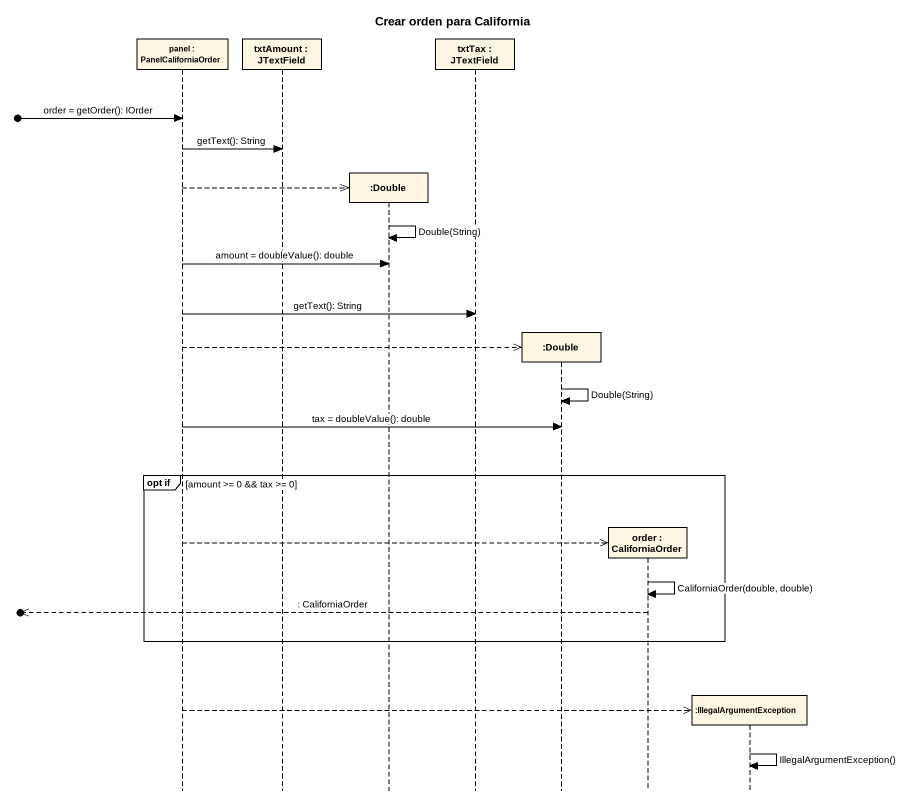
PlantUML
@startuml
title Crear orden para California
hide footbox
participant "panel : PanelCaliforniaOrder" as panel
participant "txtAmount : JTextField" as txtAmount
participant ":Double" as Double
participant "txtTax : JTextField" as txtTax
participant ":Double" as Double_2
participant "order : CaliforniaOrder" as order
participant ":IllegalArgumentException" as IllegalArgumentException

[o-> panel : order = getOrder(): IOrder
panel -> txtAmount : getText(): String
panel -->> Double **
Double -> Double : Double(String)
panel -> Double : amount = doubleValue(): double
panel -> txtTax : getText(): String
panel -->> Double_2 **
Double_2 -> Double_2 : Double(String)
panel -> Double_2 : tax = doubleValue(): double
group opt if [amount >= 0 && tax >= 0]
  panel -->> order **
  order -> order : CaliforniaOrder(double, double)
  [o<<-- order : : CaliforniaOrder
end
panel -->> IllegalArgumentException **
IllegalArgumentException -> IllegalArgumentException : IllegalArgumentException()
@enduml
